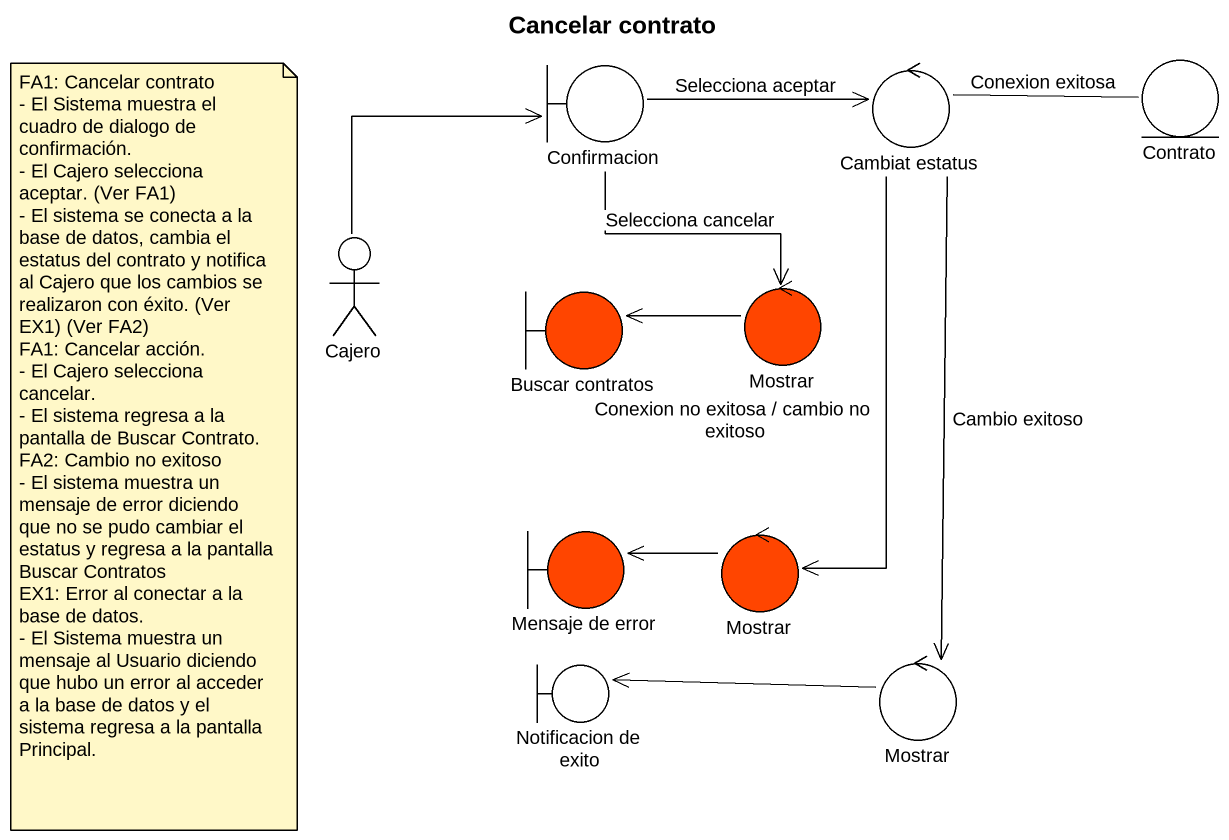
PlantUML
@startuml
title Cancelar contrato
entity Contrato
boundary Confirmacion
control "Cambiat estatus" as Cambiat_estatus
actor Cajero
boundary "Buscar contratos" as Buscar_contratos #FF4500
control Mostrar #FF4500
boundary "Mensaje de error" as Mensaje_de_error #FF4500
control "Mostrar" as Mostrar_2 #FF4500
boundary "Notificacion de exito" as Notificacion_de_exito
control "Mostrar" as Mostrar_3
Confirmacion -right-> Cambiat_estatus : Selecciona aceptar
Confirmacion --> Mostrar : Selecciona cancelar
Cambiat_estatus -right- Contrato : Conexion exitosa
Cambiat_estatus --> Mostrar_2 : Conexion no exitosa / cambio no exitoso
Cambiat_estatus --> Mostrar_3 : Cambio exitoso
Cajero -up-> Confirmacion
Mostrar -left-> Buscar_contratos
Mostrar_2 -left-> Mensaje_de_error
Mostrar_3 -left-> Notificacion_de_exito
note as N1
  FA1: Cancelar contrato
  - El Sistema muestra el cuadro de dialogo de confirmación.
  - El Cajero selecciona aceptar. (Ver FA1)
  - El sistema se conecta a la base de datos, cambia el estatus del contrato y notifica al Cajero que los cambios se realizaron con éxito. (Ver EX1) (Ver FA2)
  FA1: Cancelar acción.
  - El Cajero selecciona cancelar.
  - El sistema regresa a la pantalla de Buscar Contrato.
  FA2: Cambio no exitoso
  - El sistema muestra un mensaje de error diciendo que no se pudo cambiar el estatus y regresa a la pantalla Buscar Contratos
  EX1: Error al conectar a la base de datos.
  - El Sistema muestra un mensaje al Usuario diciendo que hubo un error al acceder a la base de datos y el sistema regresa a la pantalla Principal.
end note
@enduml
